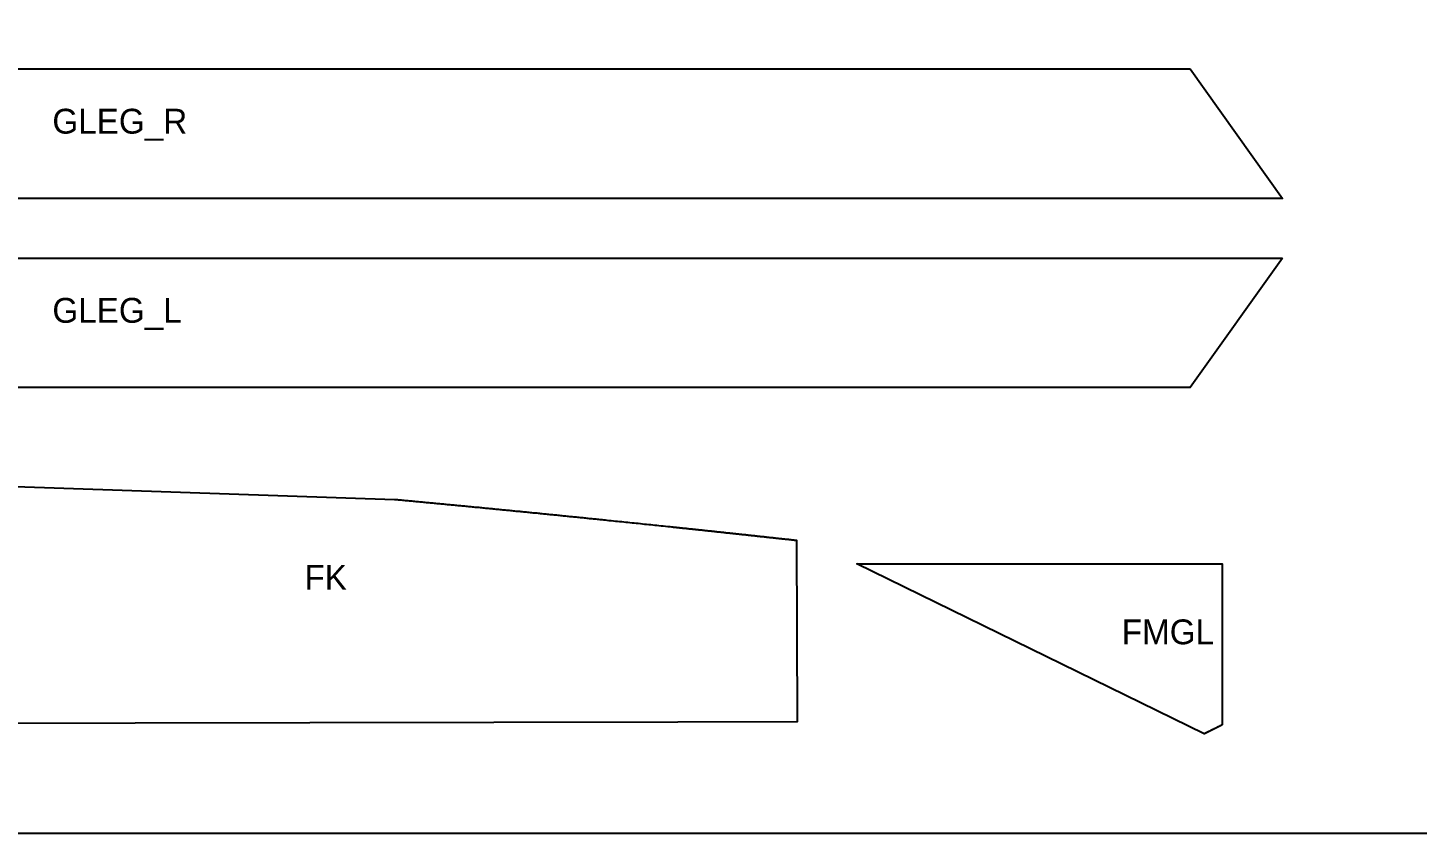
# Model space of a CAD drawing. Header units: millimetres. Extents: x 0 to 2438, y 0 to 1219.
# Drawn here: x 851.7 to 991.4, y 0 to 81 of the extents above; entities that cross this region are included whole.
import ezdxf

# ---------------------------------------------------------------- set-up
doc = ezdxf.new("R2010")
doc.units = ezdxf.units.MM
for name, color, linetype in [('CUT_AIRCRAFT', 7, 'Continuous'), ('LABEL_DO_NOT_CUT', 3, 'Continuous'), ('STOCK_DO_NOT_CUT', 8, 'Continuous')]:
    doc.layers.add(name, color=color, linetype=linetype)

msp = doc.modelspace()

# ---------------------------------------------------------------- linework, layer by layer
at = {"layer": 'CUT_AIRCRAFT'}
for points in [[(968.56, 76.91), (977.84, 63.87), (739.76, 63.87), (730.49, 76.91)], [(977.84, 57.87), (968.56, 44.84), (730.49, 44.84), (739.76, 57.87)], [(969.98, 10), (935.04, 27.11), (971.79, 27.11), (971.79, 10.9), (971.78, 10.9), (971.76, 10.89), (971.75, 10.89), (971.74, 10.88), (971.73, 10.87), (971.72, 10.87), (971.71, 10.86), (971.7, 10.86), (971.69, 10.85), (971.67, 10.85), (971.66, 10.84), (971.65, 10.83), (971.64, 10.83), (971.63, 10.82), (971.62, 10.82), (971.61, 10.81), (971.6, 10.81), (971.58, 10.8), (971.57, 10.79), (971.56, 10.79), (971.55, 10.78), (971.54, 10.78), (971.53, 10.77), (971.52, 10.77), (971.51, 10.76), (971.49, 10.75), (971.48, 10.75), (971.47, 10.74), (971.46, 10.74), (971.45, 10.73), (971.44, 10.73), (971.43, 10.72), (971.41, 10.71), (971.4, 10.71), (971.39, 10.7), (971.38, 10.7), (971.37, 10.69), (971.36, 10.69), (971.35, 10.68), (971.34, 10.67), (971.32, 10.67), (971.31, 10.66), (971.3, 10.66), (971.29, 10.65), (971.28, 10.65), (971.27, 10.64), (971.26, 10.63), (971.25, 10.63), (971.23, 10.62), (971.22, 10.62), (971.21, 10.61), (971.2, 10.61), (971.19, 10.6), (971.18, 10.59), (971.17, 10.59), (971.16, 10.58), (971.14, 10.58), (971.13, 10.57), (971.12, 10.57), (971.11, 10.56), (971.1, 10.55), (971.09, 10.55), (971.08, 10.54), (971.06, 10.54), (971.05, 10.53), (971.04, 10.53), (971.03, 10.52), (971.02, 10.51), (971.01, 10.51), (971, 10.5), (970.99, 10.5), (970.97, 10.49), (970.96, 10.49), (970.95, 10.48), (970.94, 10.48), (970.93, 10.47), (970.92, 10.46), (970.91, 10.46), (970.9, 10.45), (970.88, 10.45), (970.87, 10.44), (970.86, 10.44), (970.85, 10.43), (970.84, 10.42), (970.83, 10.42), (970.82, 10.41), (970.8, 10.41), (970.79, 10.4), (970.78, 10.4), (970.77, 10.39), (970.76, 10.39), (970.75, 10.38), (970.74, 10.37), (970.73, 10.37), (970.71, 10.36), (970.7, 10.36), (970.69, 10.35), (970.68, 10.35), (970.67, 10.34), (970.66, 10.33), (970.65, 10.33), (970.63, 10.32), (970.62, 10.32), (970.61, 10.31), (970.6, 10.31), (970.59, 10.3), (970.58, 10.3), (970.57, 10.29), (970.56, 10.28), (970.54, 10.28), (970.53, 10.27), (970.52, 10.27), (970.51, 10.26), (970.5, 10.26), (970.49, 10.25), (970.48, 10.24), (970.46, 10.24), (970.45, 10.23), (970.44, 10.23), (970.43, 10.22), (970.42, 10.22), (970.41, 10.21), (970.4, 10.21), (970.39, 10.2), (970.37, 10.19), (970.36, 10.19), (970.35, 10.18), (970.34, 10.18), (970.33, 10.17), (970.32, 10.17), (970.31, 10.16), (970.29, 10.16), (970.28, 10.15), (970.27, 10.14), (970.26, 10.14), (970.25, 10.13), (970.24, 10.13), (970.23, 10.12), (970.22, 10.12), (970.2, 10.11), (970.19, 10.11), (970.18, 10.1), (970.17, 10.09), (970.16, 10.09), (970.15, 10.08), (970.14, 10.08), (970.12, 10.07), (970.11, 10.07), (970.1, 10.06), (970.09, 10.06), (970.08, 10.05), (970.07, 10.04), (970.06, 10.04), (970.04, 10.03), (970.03, 10.03), (970.02, 10.02), (970.01, 10.02), (970, 10.01), (969.99, 10.01)]]:
    msp.add_lwpolyline(points, close=True, dxfattribs=at)
msp.add_lwpolyline([(734.98, 38.84), (888.58, 33.59), (888.71, 33.58), (888.85, 33.57), (888.98, 33.55), (889.11, 33.54), (889.24, 33.53), (889.38, 33.52), (889.51, 33.5), (889.64, 33.49), (889.77, 33.48), (889.91, 33.47), (890.04, 33.45), (890.17, 33.44), (890.3, 33.43), (890.43, 33.42), (890.57, 33.4), (890.7, 33.39), (890.83, 33.38), (890.96, 33.37), (891.1, 33.35), (891.23, 33.34), (891.36, 33.33), (891.49, 33.32), (891.63, 33.3), (891.76, 33.29), (891.89, 33.28), (892.02, 33.27), (892.15, 33.25), (892.29, 33.24), (892.42, 33.23), (892.55, 33.22), (892.68, 33.2), (892.82, 33.19), (892.95, 33.18), (893.08, 33.17), (893.21, 33.15), (893.34, 33.14), (893.48, 33.13), (893.61, 33.12), (893.74, 33.1), (893.87, 33.09), (894.01, 33.08), (894.14, 33.07), (894.27, 33.05), (894.4, 33.04), (894.53, 33.03), (894.67, 33.01), (894.8, 33), (894.93, 32.99), (895.06, 32.98), (895.2, 32.96), (895.33, 32.95), (895.46, 32.94), (895.59, 32.93), (895.73, 32.91), (895.86, 32.9), (895.99, 32.89), (896.12, 32.88), (896.25, 32.86), (896.39, 32.85), (896.52, 32.84), (896.65, 32.82), (896.78, 32.81), (896.92, 32.8), (897.05, 32.79), (897.18, 32.77), (897.31, 32.76), (897.44, 32.75), (897.58, 32.73), (897.71, 32.72), (897.84, 32.71), (897.97, 32.7), (898.11, 32.68), (898.24, 32.67), (898.37, 32.66), (898.5, 32.64), (898.63, 32.63), (898.77, 32.62), (898.9, 32.61), (899.03, 32.59), (899.16, 32.58), (899.3, 32.57), (899.43, 32.55), (899.56, 32.54), (899.69, 32.53), (899.82, 32.52), (899.96, 32.5), (900.09, 32.49), (900.22, 32.48), (900.35, 32.46), (900.49, 32.45), (900.62, 32.44), (900.75, 32.42), (900.88, 32.41), (901.01, 32.4), (901.15, 32.39), (901.28, 32.37), (901.41, 32.36), (901.54, 32.35), (901.68, 32.33), (901.81, 32.32), (901.94, 32.31), (902.07, 32.29), (902.2, 32.28), (902.34, 32.27), (902.47, 32.25), (902.6, 32.24), (902.73, 32.23), (902.87, 32.22), (903, 32.2), (903.13, 32.19), (903.26, 32.18), (903.39, 32.16), (903.53, 32.15), (903.66, 32.14), (903.79, 32.12), (903.92, 32.11), (904.06, 32.1), (904.19, 32.08), (904.32, 32.07), (904.45, 32.06), (904.58, 32.04), (904.72, 32.03), (904.85, 32.02), (904.98, 32), (905.11, 31.99), (905.25, 31.98), (905.38, 31.96), (905.51, 31.95), (905.64, 31.94), (905.77, 31.92), (905.91, 31.91), (906.04, 31.9), (906.17, 31.88), (906.3, 31.87), (906.43, 31.86), (906.57, 31.84), (906.7, 31.83), (906.83, 31.82), (906.96, 31.8), (907.1, 31.79), (907.23, 31.78), (907.36, 31.76), (907.49, 31.75), (907.62, 31.74), (907.76, 31.72), (907.89, 31.71), (908.02, 31.7), (908.15, 31.68), (908.28, 31.67), (908.42, 31.66), (908.55, 31.64), (908.68, 31.63), (908.82, 31.62), (908.95, 31.6), (909.08, 31.59), (909.21, 31.58), (909.33, 31.56), (909.45, 31.55), (909.58, 31.54), (909.74, 31.52), (909.92, 31.5), (910.13, 31.48), (910.35, 31.46), (910.57, 31.44), (910.79, 31.41), (911, 31.39), (911.2, 31.37), (911.41, 31.35), (911.62, 31.33), (911.83, 31.31), (912.03, 31.29), (912.24, 31.26), (912.45, 31.24), (912.66, 31.22), (912.87, 31.2), (913.08, 31.18), (913.29, 31.16), (913.5, 31.14), (913.71, 31.11), (913.91, 31.09), (914.13, 31.07), (914.34, 31.05), (914.54, 31.03), (914.75, 31), (914.95, 30.98), (915.16, 30.96), (915.37, 30.94), (915.58, 30.92), (915.82, 30.89), (916.04, 30.87), (916.25, 30.85), (916.42, 30.83), (916.54, 30.82), (916.61, 30.81), (916.67, 30.8), (916.73, 30.8), (916.79, 30.79), (916.87, 30.78), (916.95, 30.77), (917.03, 30.77), (917.11, 30.76), (917.19, 30.75), (917.26, 30.74), (917.34, 30.73), (917.41, 30.73), (917.49, 30.72), (917.57, 30.71), (917.65, 30.7), (917.72, 30.69), (917.8, 30.68), (917.88, 30.68), (917.95, 30.67), (918.03, 30.66), (918.1, 30.65), (918.18, 30.64), (918.26, 30.64), (918.33, 30.63), (918.41, 30.62), (918.49, 30.61), (918.56, 30.6), (918.64, 30.6), (918.72, 30.59), (918.79, 30.58), (918.87, 30.57), (918.95, 30.56), (919.02, 30.55), (919.1, 30.55), (919.18, 30.54), (919.25, 30.53), (919.33, 30.52), (919.41, 30.51), (919.48, 30.51), (919.56, 30.5), (919.64, 30.49), (919.71, 30.48), (919.79, 30.47), (919.87, 30.47), (919.94, 30.46), (920.02, 30.45), (920.1, 30.44), (920.17, 30.43), (920.25, 30.42), (920.33, 30.42), (920.4, 30.41), (920.48, 30.4), (920.56, 30.39), (920.63, 30.38), (920.71, 30.38), (920.79, 30.37), (920.86, 30.36), (920.94, 30.35), (921.02, 30.34), (921.09, 30.33), (921.17, 30.33), (921.25, 30.32), (921.32, 30.31), (921.4, 30.3), (921.48, 30.29), (921.55, 30.29), (921.63, 30.28), (921.71, 30.27), (921.78, 30.26), (921.86, 30.25), (921.93, 30.24), (922.01, 30.24), (922.09, 30.23), (922.16, 30.22), (922.24, 30.21), (922.32, 30.2), (922.39, 30.19), (922.47, 30.19), (922.55, 30.18), (922.62, 30.17), (922.7, 30.16), (922.78, 30.15), (922.85, 30.15), (922.93, 30.14), (923.01, 30.13), (923.08, 30.12), (923.16, 30.11), (923.24, 30.1), (923.31, 30.1), (923.39, 30.09), (923.47, 30.08), (923.54, 30.07), (923.62, 30.06), (923.7, 30.05), (923.77, 30.05), (923.85, 30.04), (923.93, 30.03), (924, 30.02), (924.08, 30.01), (924.16, 30), (924.23, 30), (924.31, 29.99), (924.39, 29.98), (924.46, 29.97), (924.54, 29.96), (924.62, 29.95), (924.69, 29.95), (924.77, 29.94), (924.84, 29.93), (924.92, 29.92), (925, 29.91), (925.07, 29.9), (925.15, 29.9), (925.23, 29.89), (925.3, 29.88), (925.38, 29.87), (925.46, 29.86), (925.53, 29.85), (925.61, 29.85), (925.69, 29.84), (925.76, 29.83), (925.84, 29.82), (925.92, 29.81), (925.99, 29.8), (926.07, 29.8), (926.15, 29.79), (926.22, 29.78), (926.3, 29.77), (926.38, 29.76), (926.46, 29.75), (926.54, 29.75), (926.61, 29.74), (926.69, 29.73), (926.77, 29.72), (926.85, 29.71), (926.93, 29.7), (927.01, 29.69), (927.08, 29.69), (927.16, 29.68), (927.24, 29.67), (927.32, 29.66), (927.4, 29.65), (927.48, 29.64), (927.55, 29.63), (927.63, 29.63), (927.71, 29.62), (927.79, 29.61), (927.87, 29.6), (927.95, 29.59), (928.03, 29.58), (928.1, 29.57), (928.18, 29.57), (928.25, 29.56), (928.33, 29.55), (928.41, 29.54), (928.51, 29.53), (928.6, 29.52), (928.67, 29.51), (928.73, 29.51), (928.75, 29.5), (928.76, 29.5), (928.75, 29.5), (928.75, 29.5), (928.76, 29.5), (928.76, 29.5), (928.76, 29.5), (928.76, 29.5), (928.76, 29.5), (928.76, 29.5), (928.77, 29.5), (928.77, 29.5), (928.77, 29.5), (928.77, 29.5), (928.77, 29.5), (928.77, 29.5), (928.78, 29.5), (928.78, 29.5), (928.78, 29.5), (928.78, 29.5), (928.78, 29.5), (928.78, 29.5), (928.79, 29.5), (928.79, 29.5), (928.79, 29.5), (928.79, 29.5), (928.79, 29.5), (928.79, 29.5), (928.8, 29.5), (928.8, 29.5), (928.8, 29.5), (928.8, 29.5), (928.8, 29.5), (928.8, 29.5), (928.81, 29.5), (928.81, 29.5), (928.81, 29.5), (928.81, 29.5), (928.81, 29.5), (928.82, 29.5), (928.82, 29.5), (928.82, 29.5), (928.82, 29.49), (928.82, 29.49), (928.82, 29.49), (928.83, 29.49), (928.83, 29.49), (928.83, 29.49), (928.83, 29.49), (928.83, 29.49), (928.83, 29.49), (928.84, 29.49), (928.84, 29.49), (928.84, 29.49), (928.84, 29.49), (928.84, 29.49), (928.84, 29.49), (928.85, 29.49), (928.85, 29.49), (928.85, 29.49), (928.85, 29.49), (928.85, 29.49), (928.85, 29.49), (928.86, 29.49), (928.86, 29.49), (928.86, 29.49), (928.86, 29.49), (928.86, 29.49), (928.86, 29.49), (928.87, 29.49), (928.87, 29.49), (928.87, 29.49), (928.87, 29.49), (928.87, 29.49), (928.88, 29.49), (928.88, 29.49), (928.88, 29.49), (928.88, 29.49), (928.88, 29.49), (928.88, 29.49), (928.89, 29.49), (928.89, 29.49), (928.89, 29.49), (928.89, 29.49), (928.89, 29.49), (928.89, 29.49), (928.9, 29.49), (928.9, 29.49), (928.9, 29.49), (928.9, 29.49), (928.9, 29.49), (928.9, 29.49), (928.91, 29.49), (928.91, 29.49), (928.91, 29.49), (928.91, 29.48), (928.91, 29.48), (928.91, 29.48), (928.92, 29.48), (928.92, 29.48), (928.92, 29.48), (928.92, 29.48), (928.92, 29.48), (928.92, 29.48), (928.93, 29.48), (928.93, 29.48), (928.93, 29.48), (928.93, 29.48), (928.93, 29.48), (928.93, 29.48), (928.94, 29.48), (928.94, 29.48), (928.94, 29.48), (928.94, 29.48), (928.94, 29.48), (928.95, 29.48), (928.95, 29.48), (928.95, 29.48), (928.95, 29.48), (928.95, 29.48), (928.95, 29.48), (928.96, 29.48), (928.96, 29.48), (928.96, 29.48), (928.96, 29.48), (928.96, 29.48), (928.96, 29.48), (928.97, 29.48), (928.97, 29.48), (928.97, 29.48), (928.97, 29.48), (928.97, 29.48), (928.97, 29.48), (928.98, 29.48), (928.98, 29.48), (928.98, 29.48), (928.98, 29.48), (928.98, 29.48), (928.98, 29.48), (928.99, 29.48), (928.99, 29.48), (928.99, 29.48), (928.99, 29.48), (928.99, 29.48), (928.99, 29.48), (929, 29.48), (929, 29.48), (929, 29.48), (929, 29.47), (929.04, 11.21), (917.04, 11.19), (880.04, 11.12), (300.04, 10)], dxfattribs=at)
at = {"layer": 'STOCK_DO_NOT_CUT'}
msp.add_lwpolyline([(0, 0), (2438.4, 0), (2438.4, 1219.2), (0, 1219.2)], close=True, dxfattribs=at)

# ---------------------------------------------------------------- texts
at = {"layer": 'LABEL_DO_NOT_CUT'}
for s, p in [('GLEG_R', (854.16, 70.39)), ('GLEG_L', (854.16, 51.36)), ('FK', (879.51, 24.49)), ('FMGL', (961.69, 19.01))]:
    msp.add_text(s, height=2.5, dxfattribs=at).set_placement(p)

doc.saveas('drawing.dxf')
